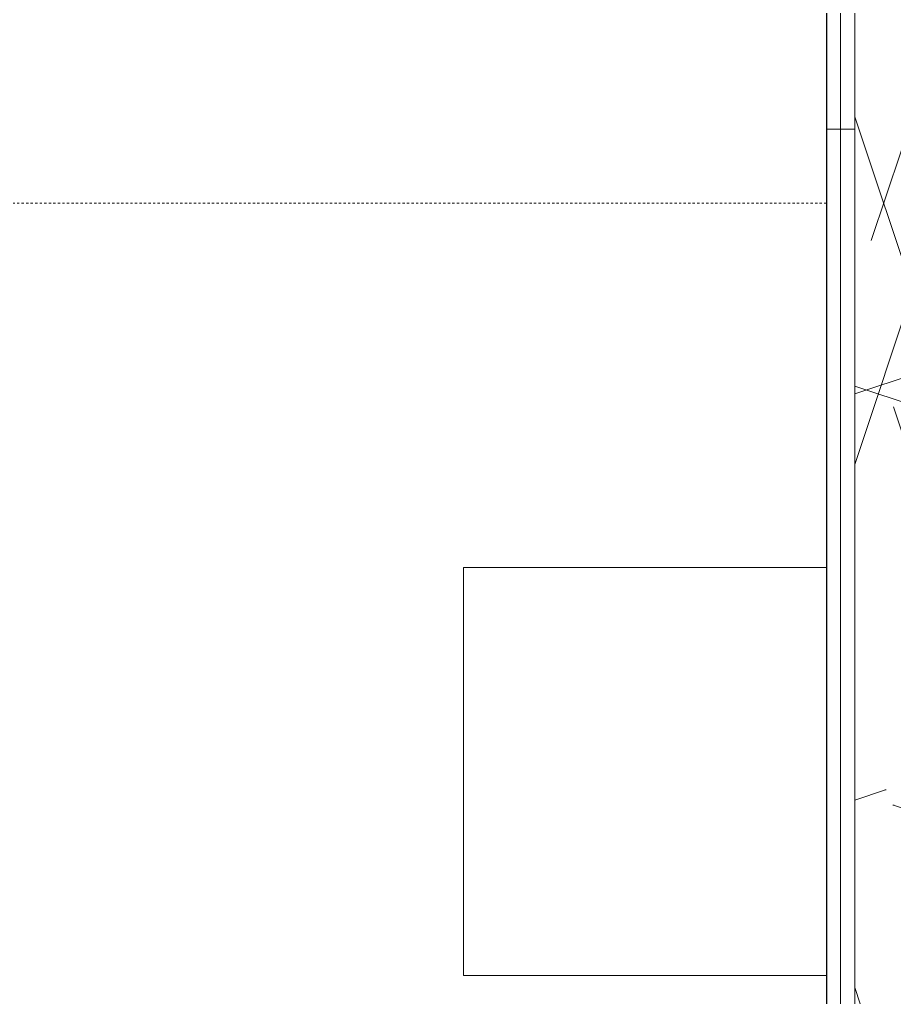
# Model space of a CAD drawing. Header units: inches. Extents: x -10205 to 13964, y -460 to 30702.
# Drawn here: x -2676.51 to -2637.92, y 10744.47 to 10787.6 of the extents above; entities that cross this region are included whole.
import ezdxf

# ---------------------------------------------------------------- set-up
doc = ezdxf.new("R2010")
doc.units = ezdxf.units.IN
doc.header["$MEASUREMENT"] = 0
doc.linetypes.add('Dash 1_16_', pattern=[0.125, 0.0625, -0.0625])
for name, color, linetype, lineweight in [('0-1', 7, 'Continuous', 5), ('0-4', 7, 'Continuous', 9), ('A-WALL', 113, 'Continuous', 9), ('A-WALL-PATT-5', 111, 'Continuous', 9), ('I-FURN-3', 7, 'Continuous', 9), ('I-FURN-HDLN-2', 254, 'Dash 1_16_', 9), ('I-WALL-2', 2, 'Continuous', 25)]:
    doc.layers.add(name, color=color, linetype=linetype, lineweight=lineweight)
pattern_1 = [(0, (0, 0), (61.44, 15.36), [2.534, -43.546, 2.534, -43.546, -245.76]), (0, (0, 0), (61.44, 15.36), [-92.16, 2.534, -89.626, 2.534, -43.546, -107.52]), (0, (0, 0), (61.44, 15.36), [-230.4, 2.534, -28.186, 2.534, -74.266]), (120, (23.04, 7.68), (-44.02215, 45.5286), [2.534, -43.546, 2.534, -43.546, -245.76]), (120, (23.04, 7.68), (-44.02215, 45.5286), [-92.16, 2.534, -89.626, 2.534, -43.546, -107.52]), (120, (23.04, 7.68), (-44.02215, 45.5286), [-230.4, 2.534, -28.186, 2.534, -74.266]), (240, (30.72, 38.4), (-17.41785, -60.8886), [2.534, -43.546, 2.534, -43.546, -245.76]), (240, (30.72, 38.4), (-17.41785, -60.8886), [-92.16, 2.534, -89.626, 2.534, -43.546, -107.52]), (240, (30.72, 38.4), (-17.41785, -60.8886), [-230.4, 2.534, -28.186, 2.534, -74.266])]

# ---------------------------------------------------------------- blocks, each defined once
blk = doc.blocks.new('Bed-Standard - King 78_ x 80_-V38-SITE PLAN - CAD FILE')
at = {"layer": 'I-FURN-HDLN-2'}
blk.add_line((-64.311, 35.705), (-64.311, -77.795), dxfattribs=at)
blk = doc.blocks.new('Table-Night Stand - 18_ x 18_ x 24_-V39-SITE PLAN - CAD FILE')
at = {"layer": 'I-FURN-3'}
for p, q in [((0.147, 16), (0.147, 0)), ((18.147, 0), (18.147, 16)), ((0.147, 0), (18.147, 0))]:
    blk.add_line(p, q, dxfattribs=at)
blk = doc.blocks.new('1750 Ox - Unit Layouts_rvt-1-SITE PLAN - CAD FILE')
at = {"layer": '0-4', "rotation": 269.9999999999992}
for name, p in [('Bed-Standard - King 78_ x 80_-V38-SITE PLAN - CAD FILE', (-2676.629, 10715.188)), ('Table-Night Stand - 18_ x 18_ x 24_-V39-SITE PLAN - CAD FILE', (-2656.924, 10763.579))]:
    blk.add_blockref(name, p, dxfattribs=at)

msp = doc.modelspace()

# ---------------------------------------------------------------- hatches: boundary and pattern name
at = {"layer": 'A-WALL-PATT-5'}
h = msp.add_hatch(dxfattribs=at)
h.set_pattern_fill('FP_2', color=256, style=0, pattern_type=2)
h.set_pattern_definition(pattern_1)
h.paths.add_polyline_path([(-2640.299, 10454.164), (-2639.674, 10454.168), (-2639.674, 10815.802), (-2640.299, 10815.802), (-2640.299, 10454.789)], flags=0)
h = msp.add_hatch(dxfattribs=at)
h.set_pattern_fill('FP_5', color=256, style=0, pattern_type=2)
h.set_pattern_definition([(161.57, (0.96, 0.96), (-7.6802237, -0.0009796), [0, -54.643, 6.067, 0]), (18.43, (-0.96, 0.96), (-7.6802237, 0.0009796), [0, -54.643, 6.067, 0]), (108.43, (0.96, 0.96), (3.8382953, -19.2013653), [18.211, -42.499]), (71.57, (-0.96, 0.96), (3.8382953, 19.2013653), [18.211, -42.499])])
h.paths.add_polyline_path([(-2638.404, 10453.539), (-2636.174, 10453.539), (-2636.174, 10815.802), (-2639.674, 10815.802), (-2639.674, 10453.539)], flags=0)
h = msp.add_hatch(dxfattribs=at)
h.set_pattern_fill('FP_2', color=256, style=0, pattern_type=2)
h.set_pattern_definition(pattern_1)
h.paths.add_polyline_path([(-2640.299, 10454.789), (-2640.299, 10815.177), (-2640.924, 10815.177), (-2640.924, 10454.789)], flags=0)

# ---------------------------------------------------------------- linework, layer by layer
at = {"layer": 'A-WALL'}
for p, q in [((-2640.299, 10454.164), (-2640.299, 10815.802)), ((-2639.674, 10453.539), (-2639.674, 10815.802))]:
    msp.add_line(p, q, dxfattribs=at)
at = {"layer": 'I-WALL-2'}
msp.add_line((-2640.924, 10815.177), (-2640.924, 10454.789), dxfattribs=at)

# ---------------------------------------------------------------- block references
at = {"layer": '0-1'}
msp.add_blockref('1750 Ox - Unit Layouts_rvt-1-SITE PLAN - CAD FILE', (0, 0), dxfattribs=at)

doc.saveas('drawing.dxf')
